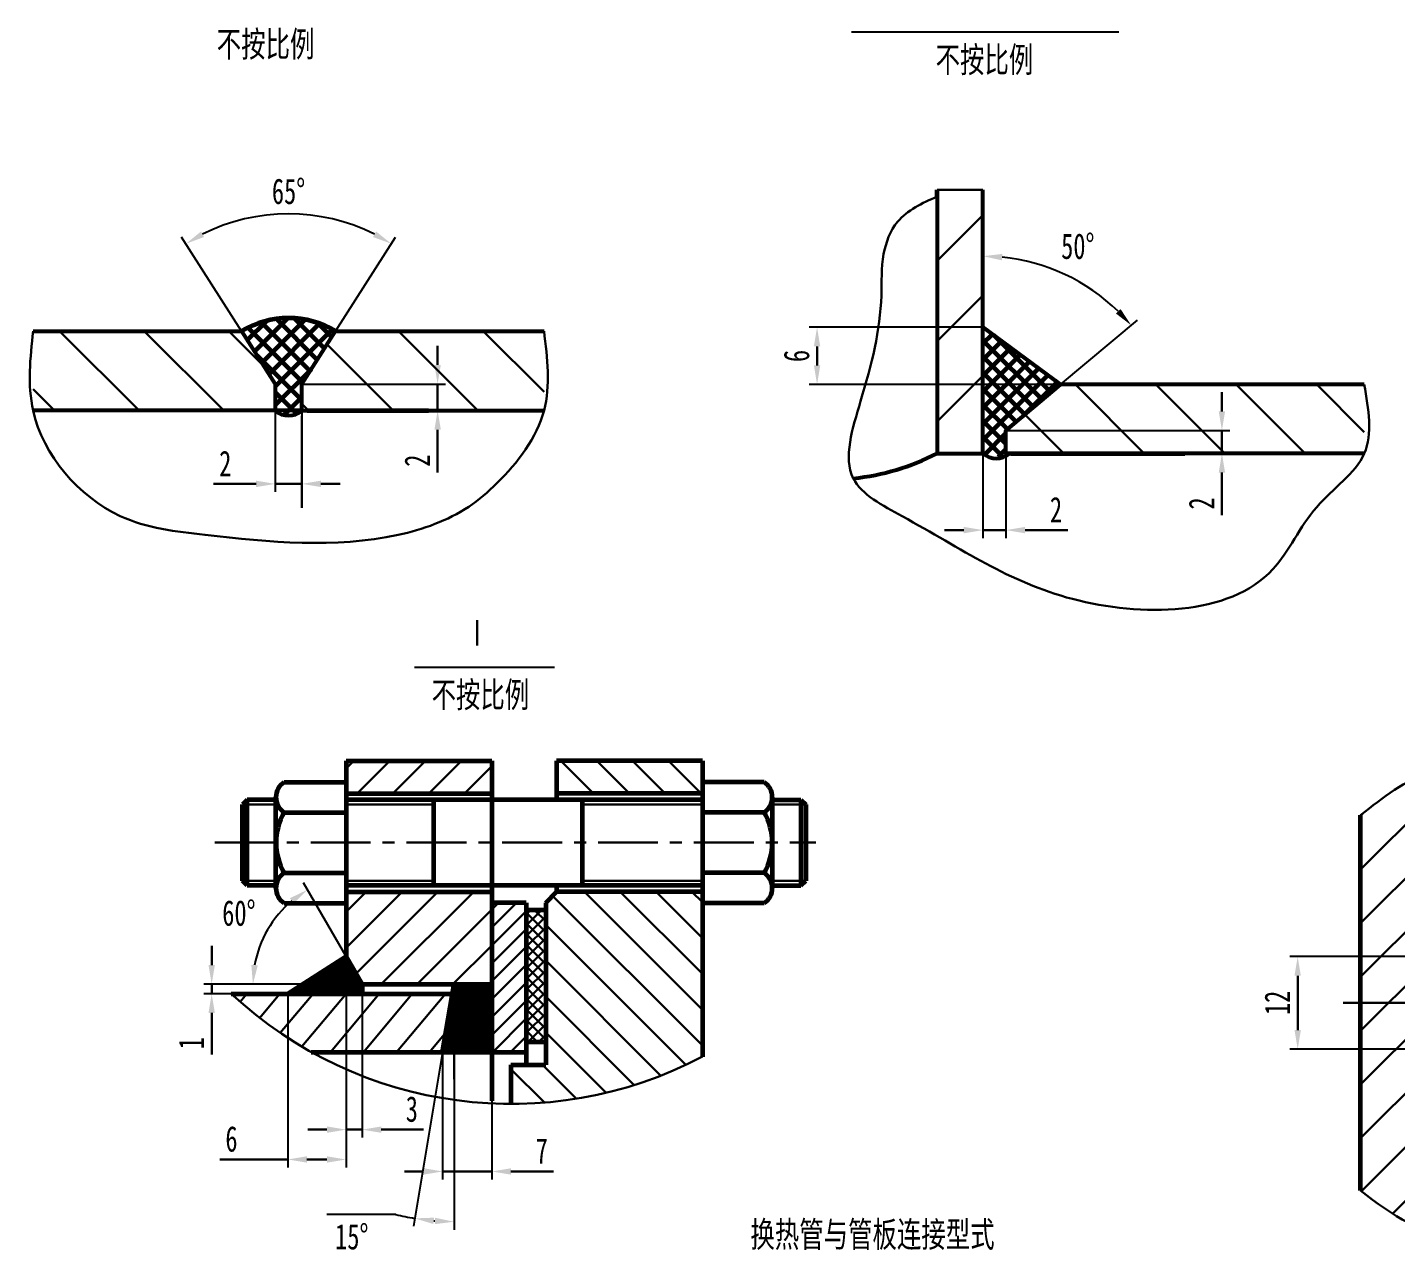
# Model space of a CAD drawing. Header units: millimetres. Extents: x 14092 to 63012, y 39469 to 71324.
# Drawn here: x 15796 to 17510, y 40382 to 41919 of the extents above; entities that cross this region are included whole.
import ezdxf

# ---------------------------------------------------------------- set-up
doc = ezdxf.new("R2010")
doc.units = ezdxf.units.MM
for name, pattern in [('CENTER', [50.8, 31.75, -6.35, 6.35, -6.35]), ('CENTERX2', [4, 2.5, -0.5, 0.5, -0.5]), ('PHANTOM2', [31.75, 15.875, -3.175, 3.175, -3.175, 3.175, -3.175])]:
    doc.linetypes.add(name, pattern=pattern)
doc.layers.get('0').update_dxf_attribs({"lineweight": 60})
doc.layers.get('DEFPOINTS').update_dxf_attribs({"color": 1, "linetype": 'PHANTOM2', "lineweight": 30})
doc.layers.add('CCX', color=1, linetype='Continuous', lineweight=30)
doc.layers.add('DD', color=1, linetype='CENTER', lineweight=30)
doc.styles.add('HZ', font='SIMFANG.TTF', dxfattribs={"width": 0.7})
doc.styles.add('HZ123', font='SIMFANG.TTF', dxfattribs={"width": 0.7, "height": 2.5})
doc.dimstyles.new('ISO-25$0', dxfattribs={"dimscale": 8, "dimtxt": 4, "dimasz": 3, "dimexe": 1.25, "dimexo": 0, "dimgap": 1.2, "dimtad": 1, "dimdec": 0, "dimtxsty": 'HZ', "dimcen": 0, "dimclrd": 256, "dimclrt": 256, "dimadec": 0, "dimazin": 0, "dimtm": 1e-09, "dimtfac": 8, "dimtdec": 0, "dimtmove": 0, "dimatfit": 2, "dimfxl": 1, "dimlwd": -1, "dimarcsym": 0})
doc.dimstyles.new('ISO-25$2', dxfattribs={"dimscale": 8, "dimtxt": 4, "dimasz": 3, "dimexe": 1.25, "dimexo": 0, "dimgap": 1.5, "dimtad": 2, "dimtih": 1, "dimtoh": 1, "dimdec": 0, "dimdsep": 46, "dimtxsty": 'HZ', "dimcen": 3, "dimadec": 0, "dimazin": 0, "dimtm": 1e-09, "dimtfac": 8, "dimtdec": 0, "dimtmove": 0, "dimatfit": 3, "dimfxl": 1, "dimarcsym": 0})
pattern_1 = [(45, (563.83, 590.275), (-33.67596, 33.67596), [])]

# ---------------------------------------------------------------- blocks, each defined once
blk = doc.blocks.new('*D12')
at = {"layer": 'CCX', "color": 0, "lineweight": -2}
for p, q in [((16993.2, 41543.1), (16775.4, 41543.1)), ((17090.4, 41471.3), (16775.4, 41471.3))]:
    blk.add_line(p, q, dxfattribs=at)
at = {"layer": 'CCX'}
blk.add_line((16785.4, 41519.1), (16785.4, 41495.3), dxfattribs=at)
for points in [[(16781.4, 41519.1), (16789.4, 41519.1), (16785.4, 41543.1)], [(16781.4, 41495.3), (16789.4, 41495.3), (16785.4, 41471.3)]]:
    blk.add_solid(points, dxfattribs=at)
at = {"layer": 'DEFPOINTS', "color": 0}
for p in [(16993.2, 41543.1), (16785.4, 41471.3), (17090.4, 41471.3)]:
    blk.add_point(p, dxfattribs=at)
at = {"layer": 'CCX', "insert": (16759.8, 41507.2), "char_height": 32, "attachment_point": 5, "rotation": 90, "style": 'HZ'}
blk.add_mtext('6', dxfattribs=at)
blk = doc.blocks.new('*D11')
at = {"layer": 'CCX', "color": 0, "lineweight": -2}
for p, q in [((16993.2, 41385.1), (16993.2, 41279)), ((17022, 41385.1), (17022, 41279))]:
    blk.add_line(p, q, dxfattribs=at)
at = {"layer": 'CCX'}
for p, q in [((16969.2, 41289), (16945.2, 41289)), ((16993.2, 41289), (17022, 41289)), ((17046, 41289), (17099.5, 41289))]:
    blk.add_line(p, q, dxfattribs=at)
for points in [[(16969.2, 41293), (16969.2, 41285), (16993.2, 41289)], [(17046, 41293), (17046, 41285), (17022, 41289)]]:
    blk.add_solid(points, dxfattribs=at)
at = {"layer": 'DEFPOINTS', "color": 0}
for p in [(16993.2, 41385.1), (17022, 41385.1), (17022, 41289)]:
    blk.add_point(p, dxfattribs=at)
at = {"layer": 'CCX', "insert": (17084.7, 41314.6), "char_height": 32, "attachment_point": 5, "style": 'HZ'}
blk.add_mtext('2', dxfattribs=at)
blk = doc.blocks.new('*D10')
at = {"layer": 'CCX'}
for p, q in [((17292.5, 41437.8), (17292.5, 41461.8)), ((17292.5, 41413.8), (17292.5, 41385.1)), ((17292.5, 41361.1), (17292.5, 41307.6))]:
    blk.add_line(p, q, dxfattribs=at)
at = {"layer": 'CCX', "color": 0, "lineweight": -2}
for p, q in [((17022, 41413.8), (17302.5, 41413.8)), ((17022, 41385.1), (17302.5, 41385.1))]:
    blk.add_line(p, q, dxfattribs=at)
at = {"layer": 'CCX'}
for points in [[(17288.5, 41437.8), (17296.5, 41437.8), (17292.5, 41413.8)], [(17288.5, 41361.1), (17296.5, 41361.1), (17292.5, 41385.1)]]:
    blk.add_solid(points, dxfattribs=at)
at = {"layer": 'DEFPOINTS', "color": 0}
for p in [(17022, 41413.8), (17292.5, 41413.8), (17022, 41385.1)]:
    blk.add_point(p, dxfattribs=at)
at = {"layer": 'CCX', "insert": (17266.9, 41322.4), "char_height": 32, "attachment_point": 5, "rotation": 90, "style": 'HZ'}
blk.add_mtext('2', dxfattribs=at)
blk = doc.blocks.new('*D9')
at = {"layer": 'CCX', "color": 0, "lineweight": -2}
for p, q in [((16106.8, 41438.8), (16106.8, 41336.9)), ((16140, 41438.8), (16140, 41336.9))]:
    blk.add_line(p, q, dxfattribs=at)
at = {"layer": 'CCX'}
for p, q in [((16082.8, 41346.9), (16029.3, 41346.9)), ((16140, 41346.9), (16106.8, 41346.9)), ((16164, 41346.9), (16188, 41346.9))]:
    blk.add_line(p, q, dxfattribs=at)
for points in [[(16082.8, 41350.9), (16082.8, 41342.9), (16106.8, 41346.9)], [(16164, 41350.9), (16164, 41342.9), (16140, 41346.9)]]:
    blk.add_solid(points, dxfattribs=at)
at = {"layer": 'DEFPOINTS', "color": 0}
for p in [(16106.8, 41438.8), (16140, 41438.8), (16140, 41346.9)]:
    blk.add_point(p, dxfattribs=at)
at = {"layer": 'CCX', "insert": (16044.1, 41372.5), "char_height": 32, "attachment_point": 5, "style": 'HZ'}
blk.add_mtext('2', dxfattribs=at)
blk = doc.blocks.new('*D8')
at = {"layer": 'CCX'}
for p, q in [((16310.1, 41496), (16310.1, 41520)), ((16310.1, 41472), (16310.1, 41438.8)), ((16310.1, 41414.8), (16310.1, 41361.3))]:
    blk.add_line(p, q, dxfattribs=at)
at = {"layer": 'CCX', "color": 0, "lineweight": -2}
for p, q in [((16140, 41472), (16320.1, 41472)), ((16140, 41438.8), (16320.1, 41438.8))]:
    blk.add_line(p, q, dxfattribs=at)
at = {"layer": 'CCX'}
for points in [[(16306.1, 41496), (16314.1, 41496), (16310.1, 41472)], [(16306.1, 41414.8), (16314.1, 41414.8), (16310.1, 41438.8)]]:
    blk.add_solid(points, dxfattribs=at)
at = {"layer": 'DEFPOINTS', "color": 0}
for p in [(16140, 41472), (16140, 41438.8), (16310.1, 41438.8)]:
    blk.add_point(p, dxfattribs=at)
at = {"layer": 'CCX', "insert": (16284.5, 41376), "char_height": 32, "attachment_point": 5, "rotation": 90, "style": 'HZ'}
blk.add_mtext('2', dxfattribs=at)
blk = doc.blocks.new('*D7')
at = {"layer": 'CCX', "color": 0, "lineweight": -2}
blk.add_line((17090.4, 41471.3), (17186.6, 41552), dxfattribs=at)
blk.add_arc((16993.2, 41389.7), 242.4, 45.6749, 84.3251, dxfattribs=at)
at = {"layer": 'CCX', "color": 0}
for points in [[(17017, 41627), (17017.4, 41635), (16993.2, 41632.2)], [(17165.6, 41565.9), (17159.7, 41560.4), (17178.9, 41545.6)]]:
    blk.add_solid(points, dxfattribs=at)
at = {"layer": 'DEFPOINTS', "color": 0}
for p in [(16993.2, 41715.4), (17126.5, 41592.3), (17090.4, 41471.3), (17022, 41413.8), (16993.2, 41385.1)]:
    blk.add_point(p, dxfattribs=at)
at = {"layer": 'CCX', "color": 0, "insert": (17112, 41644.5), "char_height": 32, "attachment_point": 5, "style": 'HZ'}
blk.add_mtext('50°', dxfattribs=at)
blk = doc.blocks.new('*D6')
at = {"layer": 'CCX', "color": 0, "lineweight": -2}
for p, q in [((16064.5, 41538.4), (15989.4, 41656.2)), ((16182.3, 41538.4), (16257.4, 41656.2))]:
    blk.add_line(p, q, dxfattribs=at)
blk.add_arc((16123.4, 41445.9), 239.4, 63.2472, 116.7528, dxfattribs=at)
at = {"layer": 'CCX', "color": 0}
for points in [[(16017.6, 41656.2), (16013.7, 41663.1), (15994.8, 41647.8)], [(16233.1, 41663.1), (16229.2, 41656.2), (16252, 41647.8)]]:
    blk.add_solid(points, dxfattribs=at)
at = {"layer": 'DEFPOINTS', "color": 0}
for p in [(16168.4, 41681), (16064.5, 41538.4), (16182.3, 41538.4), (16106.8, 41472), (16140, 41472)]:
    blk.add_point(p, dxfattribs=at)
at = {"layer": 'CCX', "color": 0, "insert": (16123.4, 41713.3), "char_height": 32, "attachment_point": 5, "style": 'HZ'}
blk.add_mtext('65°', dxfattribs=at)
blk = doc.blocks.new('*D5')
at = {"layer": 'CCX', "color": 0, "lineweight": -2}
for p, q in [((17840.7, 40754.6), (17377.4, 40754.6)), ((17845.8, 40638.6), (17377.4, 40638.6))]:
    blk.add_line(p, q, dxfattribs=at)
at = {"layer": 'CCX'}
blk.add_line((17387.4, 40730.6), (17387.4, 40662.6), dxfattribs=at)
for points in [[(17383.4, 40730.6), (17391.4, 40730.6), (17387.4, 40754.6)], [(17383.4, 40662.6), (17391.4, 40662.6), (17387.4, 40638.6)]]:
    blk.add_solid(points, dxfattribs=at)
at = {"layer": 'DEFPOINTS', "color": 0}
for p in [(17840.7, 40754.6), (17387.4, 40638.6), (17845.8, 40638.6)]:
    blk.add_point(p, dxfattribs=at)
at = {"layer": 'CCX', "insert": (17361.8, 40696.6), "char_height": 32, "attachment_point": 5, "rotation": 90, "style": 'HZ'}
blk.add_mtext('12', dxfattribs=at)
blk = doc.blocks.new('*D203')
at = {"layer": 'CCX', "color": 0, "lineweight": -2}
for p, q in [((16316.4, 40635), (16316.4, 40475.4)), ((16377.9, 40635), (16377.9, 40475.4))]:
    blk.add_line(p, q, dxfattribs=at)
at = {"layer": 'CCX'}
for p, q in [((16292.4, 40485.4), (16268.4, 40485.4)), ((16316.4, 40485.4), (16377.9, 40485.4)), ((16401.9, 40485.4), (16455.1, 40485.4))]:
    blk.add_line(p, q, dxfattribs=at)
for points in [[(16292.4, 40489.4), (16292.4, 40481.4), (16316.4, 40485.4)], [(16401.9, 40489.4), (16401.9, 40481.4), (16377.9, 40485.4)]]:
    blk.add_solid(points, dxfattribs=at)
at = {"layer": 'DEFPOINTS', "color": 0}
for p in [(16316.4, 40635), (16377.9, 40635), (16377.9, 40485.4)]:
    blk.add_point(p, dxfattribs=at)
at = {"layer": 'CCX', "insert": (16440.5, 40511), "char_height": 32, "attachment_point": 5, "style": 'HZ'}
blk.add_mtext('7', dxfattribs=at)
blk = doc.blocks.new('*D204')
at = {"layer": 'CCX', "color": 0, "lineweight": -2}
for p, q in [((16316.4, 40635), (16279.7, 40416.7)), ((16330.7, 40601.2), (16330.7, 40412.4)), ((16257.9, 40431.5), (16171.3, 40431.5))]:
    blk.add_line(p, q, dxfattribs=at)
for start, end in [(255.8385, 260.4611), (265.0838, 265.3773)]:
    blk.add_arc((16330.7, 40720), 297.5, start, end, dxfattribs=at)
at = {"layer": 'CCX', "color": 0}
for points in [[(16304.7, 40419.6), (16305.7, 40427.5), (16281.4, 40426.6)], [(16306.9, 40427.4), (16306.6, 40419.4), (16330.7, 40422.4)]]:
    blk.add_solid(points, dxfattribs=at)
at = {"layer": 'DEFPOINTS', "color": 0}
for p in [(16330.7, 40720), (16330.7, 40720), (16316.4, 40635), (16330.7, 40601.2), (16314.2, 40422.9)]:
    blk.add_point(p, dxfattribs=at)
at = {"layer": 'CCX', "color": 0, "insert": (16202.6, 40403.5), "char_height": 32, "attachment_point": 5, "style": 'HZ'}
blk.add_mtext('15%%d', dxfattribs=at)
blk = doc.blocks.new('*D205')
at = {"layer": 'CCX'}
for p, q in [((16027.1, 40744), (16027.1, 40768)), ((16027.1, 40720), (16027.1, 40708)), ((16027.1, 40684), (16027.1, 40632.1))]:
    blk.add_line(p, q, dxfattribs=at)
at = {"layer": 'CCX', "color": 0, "lineweight": -2}
for p, q in [((16215.4, 40720), (16017.1, 40720)), ((16215.4, 40708), (16017.1, 40708))]:
    blk.add_line(p, q, dxfattribs=at)
at = {"layer": 'CCX'}
for points in [[(16023.1, 40744), (16031.1, 40744), (16027.1, 40720)], [(16023.1, 40684), (16031.1, 40684), (16027.1, 40708)]]:
    blk.add_solid(points, dxfattribs=at)
at = {"layer": 'DEFPOINTS', "color": 0}
for p in [(16027.1, 40708), (16215.4, 40720), (16215.4, 40708)]:
    blk.add_point(p, dxfattribs=at)
at = {"layer": 'CCX', "insert": (16001.5, 40646), "char_height": 32, "attachment_point": 5, "rotation": 90, "style": 'HZ'}
blk.add_mtext('1', dxfattribs=at)
blk = doc.blocks.new('*D206')
at = {"layer": 'CCX', "color": 0, "lineweight": -2}
for p, q in [((16195.4, 40754.6), (16142, 40847)), ((16215.4, 40720), (16068.7, 40720))]:
    blk.add_line(p, q, dxfattribs=at)
blk.add_arc((16215.4, 40720), 136.6, 130.0769, 169.9231, dxfattribs=at)
at = {"layer": 'CCX', "color": 0}
for points in [[(16125.1, 40827.8), (16129.7, 40821.3), (16147, 40838.3)], [(16084.8, 40743.5), (16076.8, 40744.2), (16078.7, 40720)]]:
    blk.add_solid(points, dxfattribs=at)
at = {"layer": 'DEFPOINTS', "color": 0}
for p in [(16110.7, 40807.8), (16195.4, 40754.6), (16215.4, 40720), (16215.4, 40720), (16377.9, 40720)]:
    blk.add_point(p, dxfattribs=at)
at = {"layer": 'CCX', "color": 0, "insert": (16061.2, 40809), "char_height": 32, "attachment_point": 5, "style": 'HZ'}
blk.add_mtext('60°', dxfattribs=at)
blk = doc.blocks.new('*D207')
at = {"layer": 'CCX', "color": 0, "lineweight": -2}
for p, q in [((16195.4, 40754.6), (16195.4, 40490.4)), ((16122.4, 40708), (16122.4, 40490.4))]:
    blk.add_line(p, q, dxfattribs=at)
at = {"layer": 'CCX'}
for p, q in [((16122.4, 40500.4), (16037.3, 40500.4)), ((16171.4, 40500.4), (16146.4, 40500.4))]:
    blk.add_line(p, q, dxfattribs=at)
for points in [[(16146.4, 40504.4), (16146.4, 40496.4), (16122.4, 40500.4)], [(16171.4, 40504.4), (16171.4, 40496.4), (16195.4, 40500.4)]]:
    blk.add_solid(points, dxfattribs=at)
at = {"layer": 'DEFPOINTS', "color": 0}
for p in [(16195.4, 40754.6), (16122.4, 40708), (16122.4, 40500.4)]:
    blk.add_point(p, dxfattribs=at)
at = {"layer": 'CCX', "insert": (16051.9, 40526), "char_height": 32, "attachment_point": 5, "style": 'HZ'}
blk.add_mtext('6', dxfattribs=at)
blk = doc.blocks.new('*D208')
at = {"layer": 'CCX', "color": 0, "lineweight": -2}
for p, q in [((16195.4, 40708), (16195.4, 40527.8)), ((16215.4, 40708), (16215.4, 40527.8))]:
    blk.add_line(p, q, dxfattribs=at)
at = {"layer": 'CCX'}
for p, q in [((16171.4, 40537.8), (16147.4, 40537.8)), ((16195.4, 40537.8), (16215.4, 40537.8)), ((16239.4, 40537.8), (16292.2, 40537.8))]:
    blk.add_line(p, q, dxfattribs=at)
for points in [[(16171.4, 40541.8), (16171.4, 40533.8), (16195.4, 40537.8)], [(16239.4, 40541.8), (16239.4, 40533.8), (16215.4, 40537.8)]]:
    blk.add_solid(points, dxfattribs=at)
at = {"layer": 'DEFPOINTS', "color": 0}
for p in [(16195.4, 40708), (16215.4, 40708), (16195.4, 40537.8)]:
    blk.add_point(p, dxfattribs=at)
at = {"layer": 'CCX', "insert": (16277.8, 40563.4), "char_height": 32, "attachment_point": 5, "style": 'HZ'}
blk.add_mtext('3', dxfattribs=at)

msp = doc.modelspace()

# ---------------------------------------------------------------- hatches: boundary and pattern name
h = msp.add_hatch()
h.set_pattern_fill('ANSI37', color=256, scale=4.487533, angle=90, style=0)
h.set_pattern_definition([(135, (14728.347, 39217.453), (-10.0748, -10.0748), []), (225, (14728.347, 39217.453), (10.0748, -10.0748), [])])
h.paths.add_polyline_path([(16993.2, 41543.1), (16993.2, 41385.1, 0.325221), (17022, 41385.1), (17022, 41413.8), (17090.4, 41471.3)])
at = {"layer": 'CCX'}
h = msp.add_hatch(dxfattribs=at)
h.set_pattern_fill('ANSI31', color=256, scale=22.437663, style=0)
h.set_pattern_definition([(45, (14728.35, 39217.45), (-50.374, 50.374), [])])
h.paths.add_polyline_path([(16993.2, 41715.4), (16935.8, 41715.4), (16935.8, 41385.1), (16993.2, 41385.1)])
h = msp.add_hatch(dxfattribs=at)
h.set_pattern_fill('ANSI31', color=256, scale=23.630769, angle=90, style=0)
h.set_pattern_definition([(135, (10569.63, 32056.566), (-53.0526, -53.0526), [])])
h.paths.add_polyline_path([(16443.4, 41438.8), (16443.4, 41538.4), (16182.3, 41538.4), (16140, 41472), (16140, 41438.8)])
h.paths.add_polyline_path([(16106.8, 41438.8), (16106.8, 41445.6), (16106.8, 41472), (16064.5, 41538.4), (15803.4, 41538.4), (15803.4, 41438.8)])
h = msp.add_hatch(dxfattribs=at)
h.set_pattern_fill('ANSI31', color=256, scale=22.437663, angle=90, style=0)
h.set_pattern_definition([(135, (14728.35, 39217.45), (-50.374, -50.374), [])])
h.paths.add_polyline_path([(17470.8, 41385.1), (17470.8, 41471.3), (17207.5, 41471.3), (17090.4, 41471.3), (17022, 41413.8), (17022, 41385.1)])
h = msp.add_hatch(dxfattribs=at)
h.set_pattern_fill('ANSI31', color=256, scale=10, style=0)
h.set_pattern_definition([(45, (1517.39, 0), (-22.45064, 22.45064), [])])
h.paths.add_polyline_path([(16195.4, 41000), (16195.4, 40959), (16377.9, 40959), (16377.9, 41000)])
h.paths.add_polyline_path([(16195.4, 40835.8), (16195.4, 40754.6), (16215.4, 40720), (16377.9, 40720), (16377.9, 40835.8)])
h = msp.add_hatch(dxfattribs=at)
h.set_pattern_fill('ANSI31', color=256, scale=10, angle=90, style=0)
h.set_pattern_definition([(135, (1517.39, 0), (-22.45064, -22.45064), [])])
h.paths.add_polyline_path([(16445.5, 40619), (16401.8, 40619), (16401.8, 40569.9, 0.12196), (16641.7, 40629.2), (16641.7, 40835.8), (16459.2, 40835.8), (16445.5, 40822.1), (16445.5, 40778.7)])
h.paths.add_polyline_path([(16641.7, 40959), (16641.7, 40973.2), (16641.7, 41000), (16459.2, 41000), (16459.2, 40959)])
h = msp.add_hatch(dxfattribs=at)
h.set_pattern_fill('ANSI31', color=256, scale=15, style=0)
h.set_pattern_definition(pattern_1)
edge = h.paths.add_edge_path()
edge.add_spline(control_points=[(17466.2, 40931.8), (17494.4, 40954), (17565.7, 41010.6), (17682.9, 40966.5), (17798, 40987.1), (17849.8, 40945.6), (17882.5, 40931.8)], knot_values=[0, 0, 0, 0, 102.116714, 258.916269, 334.408079, 440.862527, 440.862527, 440.862527, 440.862527], degree=3, periodic=0)
edge.add_line((17466.2, 40461.4), (17466.2, 40931.8))
edge.add_line((17889, 40754.6), (17889, 40931.8))
edge.add_spline(control_points=[(17466.2, 40461.4), (17506.5, 40430.9), (17570.8, 40382.4), (17646, 40496.8), (17761.7, 40460.3), (17828.3, 40455.3), (17875.8, 40467), (17889, 40470.5)], knot_values=[0, 0, 0, 0, 121.75544, 194.168253, 337.852351, 409.6944, 438.957821, 438.957821, 438.957821, 438.957821], degree=3, periodic=0)
edge.add_line((17889, 40754.6), (17840.7, 40754.6))
edge.add_line((17840.7, 40754.6), (17840.7, 40638.6))
edge.add_line((17889, 40638.6), (17840.7, 40638.6))
h = msp.add_hatch(dxfattribs=at)
h.set_pattern_fill('ANSI31', color=256, scale=5, style=0)
h.set_pattern_definition([(45, (1517.39, 0), (-11.22532, 11.22532), [])])
h.paths.add_polyline_path([(16377.9, 40635), (16420.9, 40635), (16420.9, 40822.1), (16377.9, 40822.1)])
h = msp.add_hatch(dxfattribs=at)
h.set_pattern_fill('ANSI37', color=256, scale=3, style=0)
h.set_pattern_definition([(45, (1517.39, 0), (-6.735192, 6.735192), []), (135, (1517.39, 0), (-6.735192, -6.735192), [])])
h.paths.add_polyline_path([(16445.5, 40778.7), (16445.5, 40812.8), (16420.9, 40812.8), (16420.9, 40648), (16445.5, 40648)])
at = {"layer": 'CCX', "lineweight": -3}
h = msp.add_hatch(dxfattribs=at)
h.set_pattern_fill('ANSI37', color=0, scale=0.2, style=0)
h.set_pattern_definition([(45, (1517.3898, 0), (-0.449012806, 0.449012806), []), (135, (1517.3898, 0), (-0.449012806, -0.449012806), [])])
h.paths.add_polyline_path([(16122.4, 40708), (16215.4, 40708), (16215.4, 40720), (16195.4, 40754.6)])
h.paths.add_polyline_path([(16377.9, 40720), (16330.7, 40720), (16330.7, 40635), (16377.9, 40635)])
h.paths.add_polyline_path([(16330.7, 40720), (16316.4, 40635), (16330.7, 40635)])
at = {"layer": 'CCX'}
h = msp.add_hatch(dxfattribs=at)
h.set_pattern_fill('ANSI31', color=256, scale=10, angle=5, style=0)
h.set_pattern_definition([(50, (1517.39, 0), (-24.32191, 20.408507), [])])
h.paths.add_polyline_path([(16051.5, 40708, 0.060536), (16151.8, 40635), (16316.4, 40635), (16328.7, 40708)])
h = msp.add_hatch(dxfattribs=at)
h.set_pattern_fill('ANSI31', color=256, scale=15, style=0)
h.set_pattern_definition(pattern_1)
edge = h.paths.add_edge_path()
edge.add_spline(control_points=[(17466.2, 40461.4), (17506.5, 40430.9), (17570.8, 40382.4), (17646, 40496.8), (17761.7, 40460.3), (17828.3, 40455.3), (17875.8, 40467), (17889, 40470.5)], knot_values=[0, 0, 0, 0, 121.75544, 194.168253, 337.852351, 409.6944, 438.957821, 438.957821, 438.957821, 438.957821], degree=3, periodic=0)
edge.add_line((17889, 40470.5), (17889, 40638.6))
edge.add_line((17889, 40638.6), (17840.7, 40638.6))
edge.add_line((17840.7, 40638.6), (17840.7, 40696.6))
edge.add_line((17840.7, 40696.6), (17466.2, 40696.6))
edge.add_line((17466.2, 40696.6), (17466.2, 40461.4))

# ---------------------------------------------------------------- linework, layer by layer
for p, q in [((16935.8, 41707), (16935.8, 41715.4)), ((16071.7, 41527), (16096, 41551.3)), ((16080.8, 41512.8), (16122.6, 41554.6)), ((16150.3, 41488.1), (16089, 41549.4)), ((16089.9, 41498.6), (16144, 41552.7)), ((16098.9, 41484.3), (16161.5, 41546.9)), ((16159.4, 41502.3), (16108.1, 41553.6)), ((16168.4, 41516.6), (16130.6, 41554.4)), ((16177.5, 41530.8), (16161.5, 41546.9)), ((16141.2, 41473.9), (16072.4, 41542.7)), ((16106.8, 41468.9), (16178.5, 41540.6)), ((16140, 41451.8), (16084, 41507.8)), ((16106.8, 41445.6), (16152, 41490.8)), ((16133.8, 41434.7), (16106.8, 41461.7)), ((16117.6, 41433.1), (16140, 41455.5)), ((16195.4, 41000), (16377.9, 41000)), ((16195.4, 41000), (16195.4, 40794.9)), ((16195.4, 41000), (16195.4, 40754.6)), ((16377.9, 41000), (16377.9, 40573.8)), ((16459.2, 41000), (16459.2, 40951.1)), ((16641.7, 41000), (16459.2, 41000)), ((16641.7, 41000), (16641.7, 40629.2)), ((16117.9, 40973.2), (16195.3, 40973.2)), ((16719, 40973.2), (16641.7, 40973.2)), ((16641.7, 40973.2), (16641.7, 40821.5)), ((16071.7, 40951.1), (16065.7, 40945.1)), ((16065.7, 40849.6), (16065.7, 40945.1)), ((16071.7, 40843.6), (16071.7, 40951.1)), ((16107.6, 40951.1), (16071.7, 40951.1)), ((16107.6, 40840.4), (16107.6, 40954.3)), ((16107.6, 40840.4), (16107.6, 40954.3)), ((16641.7, 40951.1), (16195.3, 40951.1)), ((16195.4, 40959), (16377.9, 40959)), ((16305, 40951.1), (16305, 40843.6)), ((16641.7, 40959), (16459.2, 40959)), ((16491.1, 40951.1), (16491.1, 40843.6)), ((16729.3, 40954.3), (16729.3, 40840.4)), ((16729.3, 40951.1), (16765.2, 40951.1)), ((16765.2, 40951.1), (16771.2, 40945.1)), ((16765.2, 40951.1), (16765.2, 40843.6)), ((16771.2, 40945.1), (16771.2, 40849.6)), ((16117.9, 40935.3), (16195.3, 40935.3)), ((16719, 40935.3), (16641.7, 40935.3)), ((16117.9, 40859.4), (16195.3, 40859.4)), ((16719, 40859.4), (16641.7, 40859.4)), ((16071.7, 40843.6), (16065.7, 40849.6)), ((16107.6, 40843.6), (16071.7, 40843.6)), ((16641.7, 40843.6), (16195.3, 40843.6)), ((16377.9, 40843.6), (16377.9, 40835.8)), ((16459.2, 40843.6), (16459.2, 40835.8)), ((16729.3, 40843.6), (16765.2, 40843.6)), ((16765.2, 40843.6), (16771.2, 40849.6)), ((16195.4, 40835.8), (16377.9, 40835.8)), ((16445.5, 40822.1), (16459.2, 40835.8)), ((16641.7, 40835.8), (16459.2, 40835.8)), ((16117.9, 40821.5), (16195.3, 40821.5)), ((16420.9, 40822.1), (16377.9, 40822.1)), ((16420.9, 40822.1), (16420.9, 40619)), ((16445.5, 40812.8), (16420.9, 40812.8)), ((16445.5, 40822.1), (16445.5, 40778.7)), ((16445.5, 40822.1), (16445.5, 40822.1)), ((16719, 40821.5), (16641.7, 40821.5)), ((16445.5, 40778.7), (16445.5, 40619)), ((16195.4, 40754.6), (16122.4, 40708)), ((16215.4, 40720), (16195.4, 40754.6)), ((16051.5, 40708), (16328.7, 40708)), ((16215.4, 40720), (16377.9, 40720)), ((16215.4, 40720), (16215.4, 40708)), ((16316.4, 40635), (16330.7, 40720)), ((16420.9, 40648), (16445.5, 40648)), ((16151.8, 40635), (16420.9, 40635)), ((16401.8, 40619), (16445.5, 40619)), ((16401.8, 40619), (16401.8, 40570.9))]:
    msp.add_line(p, q)
at = {"color": 0, "linetype": 'ByBlock'}
for p, q in [((16146.5, 41438.8), (16298.8, 41438.8)), ((17027.6, 41385.1), (17246.1, 41385.1))]:
    msp.add_line(p, q, dxfattribs=at)
at = {"color": 0}
msp.add_line((17466.2, 40461.4), (17466.2, 40931.8), dxfattribs=at)
at = {"lineweight": 53}
for points in [[(16935.8, 41715.4), (16935.8, 41385.1), (16993.2, 41385.1), (16993.2, 41715.4)], [(15803.4, 41538.4), (16064.5, 41538.4)], [(16182.3, 41538.4), (16443.4, 41538.4)], [(17090.4, 41471.3), (16993.2, 41543.1)], [(16106.8, 41472), (16106.8, 41438.8)], [(17470.8, 41385.1), (17022, 41385.1), (17022, 41413.8), (17090.4, 41471.3)], [(17207.5, 41471.3), (17090.4, 41471.3)], [(17470.8, 41471.3), (17207.5, 41471.3)], [(16140, 41438.8), (15803.4, 41438.8)], [(16140, 41438.8), (16443.4, 41438.8)]]:
    msp.add_lwpolyline(points, dxfattribs=at)
for points in [[(16106.8, 41438.8, 0.383572), (16140, 41438.8), (16140, 41472), (16182.3, 41538.4, 0.274693), (16064.5, 41538.4), (16106.8, 41472)], [(16830.8, 41353.8, 0.092901), (16935.8, 41385.1, 0.092901)]]:
    msp.add_lwpolyline(points, format="xyb", dxfattribs=at)
for centre, radius, start, end in [((16123.4, 41439.3), 115.3, 59.2802, 120.7198), ((16130.3, 40954.3), 22.7, 123.1596, 236.8404), ((16706.6, 40954.3), 22.7, 303.1596, 56.8404), ((16182.9, 40897.4), 75.2, 149.7193, 210.2807), ((16654.1, 40897.4), 75.2, 329.7193, 30.2807), ((16130.3, 40840.4), 22.7, 123.1596, 236.8404), ((16706.6, 40840.4), 22.7, 303.1596, 56.8404)]:
    msp.add_arc(centre, radius, start, end)
msp.add_arc((17009.9, 41403.6), 24.8, 228.0292, 311.9708, dxfattribs=at)
at = {"layer": 'CCX', "color": 0, "lineweight": -3}
for p, q in [((16828.5, 41913.1), (17163.3, 41913.1)), ((16281.3, 41117.4), (16456.5, 41117.4))]:
    msp.add_line(p, q, dxfattribs=at)
at = {"layer": 'CCX', "linetype": 'ByBlock'}
msp.add_line((16140, 41432.3), (16140, 41316.8), dxfattribs=at)
at = {"layer": 'CCX'}
for p, q in [((16107.6, 40945.1), (16065.7, 40945.1)), ((16195.4, 40945.1), (16305, 40945.1)), ((16491.1, 40945.1), (16641.7, 40945.1)), ((16729.3, 40945.1), (16771.2, 40945.1)), ((16107.6, 40849.6), (16065.7, 40849.6)), ((16195.4, 40849.6), (16305, 40849.6)), ((16491.1, 40849.6), (16641.7, 40849.6)), ((16729.3, 40849.6), (16771.2, 40849.6)), ((16330.7, 40720), (16330.7, 40601.2))]:
    msp.add_line(p, q, dxfattribs=at)
msp.add_lwpolyline([(16993.2, 41715.4), (16935.8, 41715.4)], dxfattribs=at)
msp.add_arc((16402.1, 41084), 514, 227.0055, 297.7869, dxfattribs=at)
for points in [[(16935.8, 41707), (16886.1, 41675.2), (16868.8, 41634.8), (16865.9, 41583), (16839.9, 41450.4), (16830.8, 41353.8), (16891.9, 41306.4), (17105.4, 41202.7), (17356.4, 41240.1), (17411.3, 41317.9), (17470.8, 41385.1), (17470.8, 41471.3)], [(15803.4, 41538.4), (15803.4, 41438.8), (15912.6, 41306.6), (16018.8, 41283), (16260.5, 41283), (16349, 41318.3), (16384.4, 41347.8), (16443.4, 41438.8), (16443.4, 41538.4)]]:
    msp.add_spline(points, degree=3, dxfattribs=at)
at = {"layer": 'CCX', "end_tangent": (0.920855, -0.389906)}
msp.add_spline([(17466.2, 40931.8), (17553.7, 40984.5), (17710.2, 40976.2), (17785.7, 40976.2), (17882.5, 40931.8)], degree=3, dxfattribs=at)
at = {"layer": 'CCX'}
msp.add_open_spline([(17466.2, 40461.4), (17506.5, 40430.9), (17570.8, 40382.4), (17646, 40496.8), (17761.7, 40460.3), (17828.3, 40455.3), (17875.8, 40467), (17889, 40470.5)], degree=3, knots=[0, 0, 0, 0, 121.75544, 194.168253, 337.852351, 409.6944, 438.957821, 438.957821, 438.957821, 438.957821], dxfattribs=at)
at = {"layer": 'DD', "linetype": 'CENTERX2', "ltscale": 30}
msp.add_line((16031.1, 40897.4), (16784, 40897.4), dxfattribs=at)
at = {"layer": 'DD', "linetype": 'CENTERX2', "ltscale": 50}
msp.add_line((17921.8, 40696.6), (17444.2, 40696.6), dxfattribs=at)
at = {"layer": 'DEFPOINTS', "color": 0, "linetype": 'ByBlock'}
for p in [(16993.2, 41715.4), (16064.5, 41538.4), (16182.3, 41538.4), (16993.2, 41543.1), (16106.8, 41472), (16140, 41472), (16140, 41472), (17090.4, 41471.3), (17149, 41471.3), (16140, 41438.8), (16140, 41438.8), (16262.5, 41438.8), (17214.6, 41385.1), (16140, 41353.1)]:
    msp.add_point(p, dxfattribs=at)

# ---------------------------------------------------------------- texts
at = {"layer": 'CCX', "color": 0, "lineweight": -3, "attachment_point": 5}
for s, insert, char_height, style in [('不按比例', (16094.6, 41896.2), 32.04, 'HZ'), ('不按比例', (16995.1, 41876.7), 32.04, 'HZ'), ('Ⅰ', (16359.6, 41160.2), 32, 'HZ123'), ('不按比例', (16363.7, 41081), 32, 'HZ123'), ('换热管与管板连接型式', (16854.8, 40404.8), 32.04, 'HZ')]:
    msp.add_mtext(s, dxfattribs=dict(at, insert=insert, char_height=char_height, style=style))

# ---------------------------------------------------------------- dimensions: what is measured, and where the dimension line sits
at = {"layer": 'CCX'}
for base, line1, line2, picture, middle in [((16168.4, 41681), ((16064.5, 41538.4), (16106.8, 41472)), ((16140, 41472), (16182.3, 41538.4)), '*D6', (16123.4, 41713.3)), ((17126.5, 41592.3), ((16993.2, 41385.1), (16993.2, 41715.4)), ((17022, 41413.8), (17090.4, 41471.3)), '*D7', (17112, 41644.5)), ((16110.7, 40807.8), ((16215.4, 40720), (16377.9, 40720)), ((16215.4, 40720), (16195.4, 40754.6)), '*D206', (16061.2, 40809))]:
    dim = msp.add_angular_dim_2l(base=base, line1=line1, line2=line2, dimstyle='ISO-25$2', override={"dimazin": 2}, dxfattribs=at)
    dim.commit()
    dim.dimension.update_dxf_attribs({"geometry": picture, "text_midpoint": middle})
dim = msp.add_linear_dim(base=(16785.4, 41471.3), p1=(16993.2, 41543.1), p2=(17090.4, 41471.3), angle=90, text='6', dimstyle='ISO-25$0', dxfattribs=at)
dim.commit()
dim.dimension.update_dxf_attribs({"geometry": '*D12', "text_midpoint": (16759.8, 41507.2)})
for base, p1, p2, angle, text, picture, middle in [((16310.1, 41438.8), (16140, 41472), (16140, 41438.8), 90, '2', '*D8', (16310.1, 41376)), ((17292.5, 41413.8), (17022, 41385.1), (17022, 41413.8), 90, '2', '*D10', (17292.5, 41322.4)), ((16027.1, 40708), (16215.4, 40720), (16215.4, 40708), 90, '1', '*D205', (16027.1, 40646)), ((17387.4, 40638.6), (17840.7, 40754.6), (17845.8, 40638.6), 270, '12', '*D5', (17387.4, 40696.6))]:
    dim = msp.add_linear_dim(base=base, p1=p1, p2=p2, angle=angle, text=text, dimstyle='ISO-25$0', dxfattribs=at)
    dim.commit()
    dim.dimension.update_dxf_attribs({"geometry": picture, "text_midpoint": middle, "dimtype": 160})
for base, p1, p2, text, picture, middle in [((16140, 41346.9), (16106.8, 41438.8), (16140, 41438.8), '2', '*D9', (16044.1, 41346.9)), ((16122.4, 40500.4), (16195.4, 40754.6), (16122.4, 40708), '6', '*D207', (16051.9, 40500.4)), ((16195.4, 40537.8), (16215.4, 40708), (16195.4, 40708), '3', '*D208', (16277.8, 40537.8)), ((16377.9, 40485.4), (16316.4, 40635), (16377.9, 40635), '7', '*D203', (16440.5, 40485.4))]:
    dim = msp.add_linear_dim(base=base, p1=p1, p2=p2, text=text, dimstyle='ISO-25$0', dxfattribs=at)
    dim.commit()
    dim.dimension.update_dxf_attribs({"geometry": picture, "text_midpoint": middle, "dimtype": 160})
dim = msp.add_linear_dim(base=(17022, 41289), p1=(16993.2, 41385.1), p2=(17022, 41385.1), text='2', dimstyle='ISO-25$0', dxfattribs=at)
dim.commit()
dim.dimension.update_dxf_attribs({"geometry": '*D11', "text_midpoint": (17084.7, 41314.6)})
dim = msp.add_angular_dim_2l(base=(16314.2, 40422.9), line1=((16316.4, 40635), (16330.7, 40720)), line2=((16330.7, 40720), (16330.7, 40601.2)), text='15%%d', dimstyle='ISO-25$2', override={"dimazin": 2}, dxfattribs=at)
dim.commit()
dim.dimension.update_dxf_attribs({"geometry": '*D204', "text_midpoint": (16202.6, 40403.5)})

doc.saveas('drawing.dxf')
